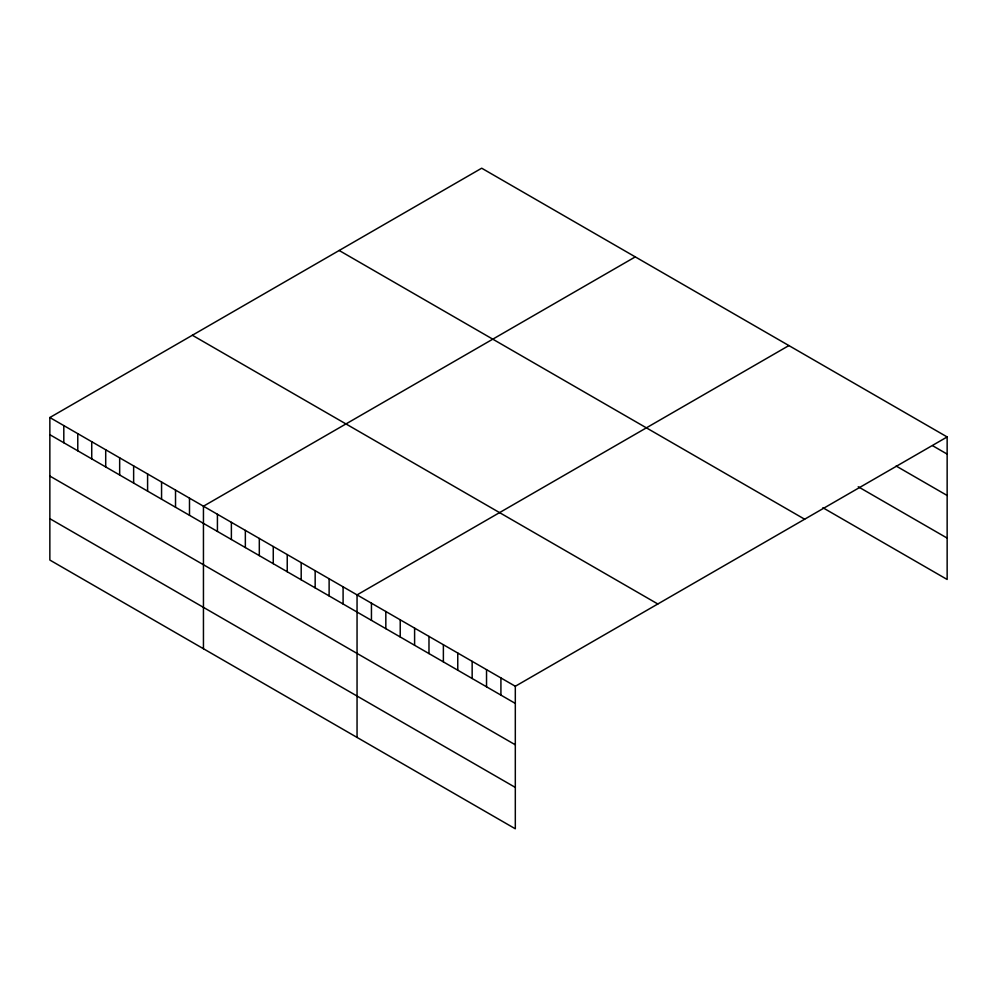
<?xml version="1.0" encoding="UTF-8"?>
<svg xmlns="http://www.w3.org/2000/svg" width="997" height="997" viewBox="0 0 997 997"><rect width="100%" height="100%" fill="white"/><g stroke="black" fill="none" stroke-linecap="round" stroke-linejoin="round"><path stroke-width="1.5" d="M49.85 417.531L515.312 686.26L515.312 828.794L49.85 560.052L49.85 417.531L481.688 168.206L947.15 436.948L947.15 579.469L822.899 507.735M635.288 256.89L203.45 506.214L203.45 648.735M788.889 345.573L357.051 594.897L357.051 737.419M515.312 686.26L947.15 436.948M932.768 445.796L947.15 454.096M896.141 466.023L947.15 495.472M858.218 486.748L947.15 538.093M339.179 250.484L804.641 519.213M192.359 335.254L657.821 603.983M49.85 434.692L515.312 703.421M49.85 476.055L515.312 744.796M49.85 518.689L515.312 787.418M500.918 677.96L500.918 695.108M486.536 669.648L486.536 686.808M472.154 661.347L472.154 678.496M457.76 653.035L457.76 670.196M443.378 644.735L443.378 661.883M428.984 636.422L428.984 653.583M414.602 628.122L414.602 645.271M400.221 619.81L400.221 636.971M385.827 611.51L385.827 628.658M371.445 603.197L371.445 620.358M343.093 586.834L343.093 603.995M329.122 578.771L329.122 595.932M315.164 570.708L315.164 587.869M301.194 562.644L301.194 579.805M287.236 554.581L287.236 571.742M273.265 546.518L273.265 563.679M259.307 538.455L259.307 555.616M245.349 530.404L245.349 547.552M231.379 522.341L231.379 539.489M217.421 514.278L217.421 531.426M189.492 498.151L189.492 515.312M175.522 490.088L175.522 507.249M161.564 482.025L161.564 499.185M147.593 473.961L147.593 491.122M133.635 465.898L133.635 483.059M119.665 457.835L119.665 474.996M105.707 449.784L105.707 466.932M91.736 441.721L91.736 458.869M77.778 433.658L77.778 450.818M63.808 425.594L63.808 442.755"/></g></svg>
